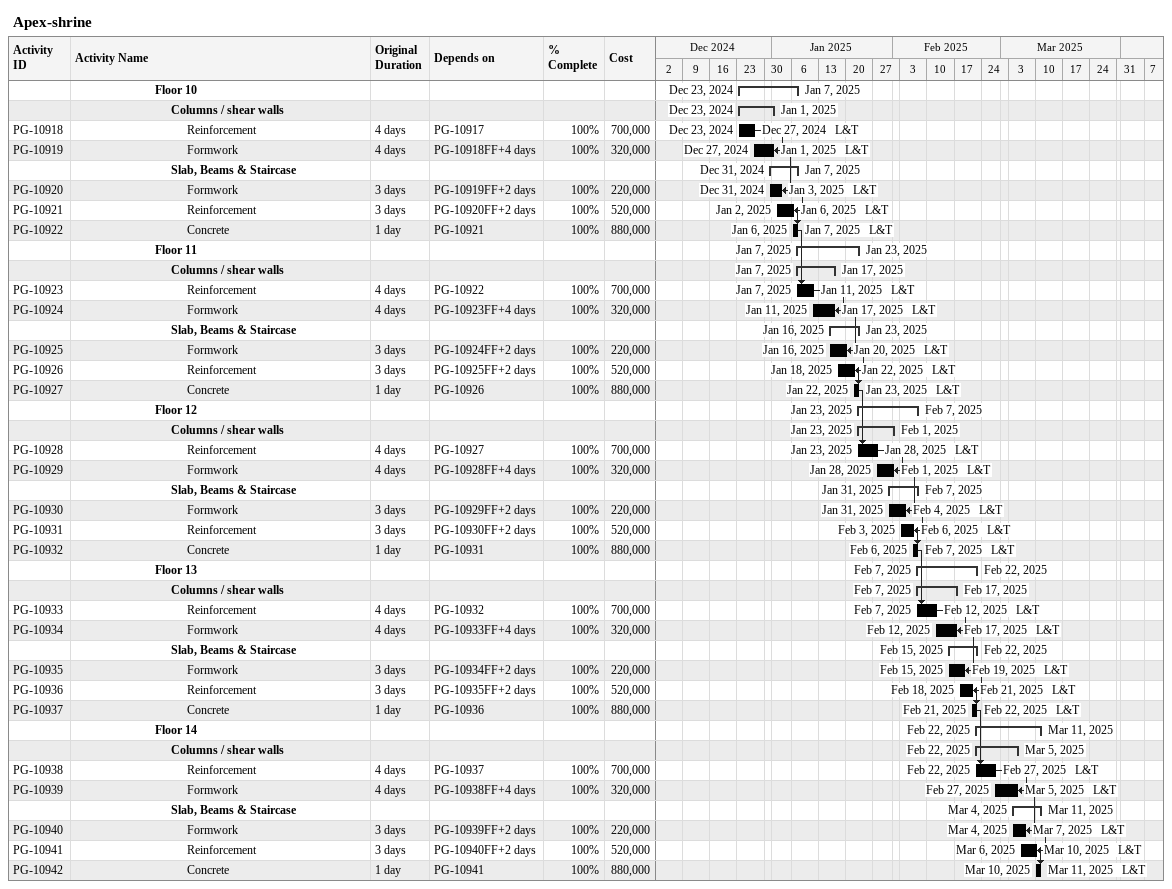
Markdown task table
Apex-shrine

| ID | Level | Task | Original duration | Start | Finish | Predecessors | Resources | % complete | Cost |
|---|---|---|---|---|---|---|---|---|---|
|  | 6 | **Floor 10** |  | 2024-12-23 | 2025-01-07 |  |  |  |  |
|  | 7 | **Columns / shear walls** |  | 2024-12-23 | 2025-01-01 |  |  |  |  |
| PG-10918 | 8 | Reinforcement | 4d | 2024-12-23 | 2024-12-27 | PG-10917 | L&T | 100 | 700000 |
| PG-10919 | 8 | Formwork | 4d | 2024-12-27 | 2025-01-01 | PG-10918FF+4d | L&T | 100 | 320000 |
|  | 7 | **Slab, Beams & Staircase** |  | 2024-12-31 | 2025-01-07 |  |  |  |  |
| PG-10920 | 8 | Formwork | 3d | 2024-12-31 | 2025-01-03 | PG-10919FF+2d | L&T | 100 | 220000 |
| PG-10921 | 8 | Reinforcement | 3d | 2025-01-02 | 2025-01-06 | PG-10920FF+2d | L&T | 100 | 520000 |
| PG-10922 | 8 | Concrete | 1d | 2025-01-06 | 2025-01-07 | PG-10921 | L&T | 100 | 880000 |
|  | 6 | **Floor 11** |  | 2025-01-07 | 2025-01-23 |  |  |  |  |
|  | 7 | **Columns / shear walls** |  | 2025-01-07 | 2025-01-17 |  |  |  |  |
| PG-10923 | 8 | Reinforcement | 4d | 2025-01-07 | 2025-01-11 | PG-10922 | L&T | 100 | 700000 |
| PG-10924 | 8 | Formwork | 4d | 2025-01-11 | 2025-01-17 | PG-10923FF+4d | L&T | 100 | 320000 |
|  | 7 | **Slab, Beams & Staircase** |  | 2025-01-16 | 2025-01-23 |  |  |  |  |
| PG-10925 | 8 | Formwork | 3d | 2025-01-16 | 2025-01-20 | PG-10924FF+2d | L&T | 100 | 220000 |
| PG-10926 | 8 | Reinforcement | 3d | 2025-01-18 | 2025-01-22 | PG-10925FF+2d | L&T | 100 | 520000 |
| PG-10927 | 8 | Concrete | 1d | 2025-01-22 | 2025-01-23 | PG-10926 | L&T | 100 | 880000 |
|  | 6 | **Floor 12** |  | 2025-01-23 | 2025-02-07 |  |  |  |  |
|  | 7 | **Columns / shear walls** |  | 2025-01-23 | 2025-02-01 |  |  |  |  |
| PG-10928 | 8 | Reinforcement | 4d | 2025-01-23 | 2025-01-28 | PG-10927 | L&T | 100 | 700000 |
| PG-10929 | 8 | Formwork | 4d | 2025-01-28 | 2025-02-01 | PG-10928FF+4d | L&T | 100 | 320000 |
|  | 7 | **Slab, Beams & Staircase** |  | 2025-01-31 | 2025-02-07 |  |  |  |  |
| PG-10930 | 8 | Formwork | 3d | 2025-01-31 | 2025-02-04 | PG-10929FF+2d | L&T | 100 | 220000 |
| PG-10931 | 8 | Reinforcement | 3d | 2025-02-03 | 2025-02-06 | PG-10930FF+2d | L&T | 100 | 520000 |
| PG-10932 | 8 | Concrete | 1d | 2025-02-06 | 2025-02-07 | PG-10931 | L&T | 100 | 880000 |
|  | 6 | **Floor 13** |  | 2025-02-07 | 2025-02-22 |  |  |  |  |
|  | 7 | **Columns / shear walls** |  | 2025-02-07 | 2025-02-17 |  |  |  |  |
| PG-10933 | 8 | Reinforcement | 4d | 2025-02-07 | 2025-02-12 | PG-10932 | L&T | 100 | 700000 |
| PG-10934 | 8 | Formwork | 4d | 2025-02-12 | 2025-02-17 | PG-10933FF+4d | L&T | 100 | 320000 |
|  | 7 | **Slab, Beams & Staircase** |  | 2025-02-15 | 2025-02-22 |  |  |  |  |
| PG-10935 | 8 | Formwork | 3d | 2025-02-15 | 2025-02-19 | PG-10934FF+2d | L&T | 100 | 220000 |
| PG-10936 | 8 | Reinforcement | 3d | 2025-02-18 | 2025-02-21 | PG-10935FF+2d | L&T | 100 | 520000 |
| PG-10937 | 8 | Concrete | 1d | 2025-02-21 | 2025-02-22 | PG-10936 | L&T | 100 | 880000 |
|  | 6 | **Floor 14** |  | 2025-02-22 | 2025-03-11 |  |  |  |  |
|  | 7 | **Columns / shear walls** |  | 2025-02-22 | 2025-03-05 |  |  |  |  |
| PG-10938 | 8 | Reinforcement | 4d | 2025-02-22 | 2025-02-27 | PG-10937 | L&T | 100 | 700000 |
| PG-10939 | 8 | Formwork | 4d | 2025-02-27 | 2025-03-05 | PG-10938FF+4d | L&T | 100 | 320000 |
|  | 7 | **Slab, Beams & Staircase** |  | 2025-03-04 | 2025-03-11 |  |  |  |  |
| PG-10940 | 8 | Formwork | 3d | 2025-03-04 | 2025-03-07 | PG-10939FF+2d | L&T | 100 | 220000 |
| PG-10941 | 8 | Reinforcement | 3d | 2025-03-06 | 2025-03-10 | PG-10940FF+2d | L&T | 100 | 520000 |
| PG-10942 | 8 | Concrete | 1d | 2025-03-10 | 2025-03-11 | PG-10941 | L&T | 100 | 880000 |
